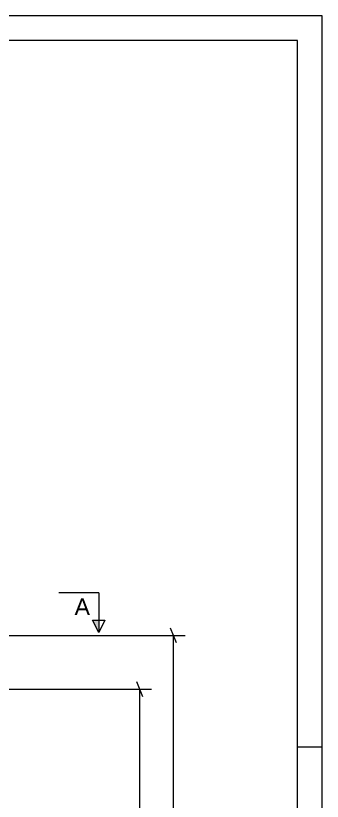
# Model space of a CAD drawing. Header units: millimetres. Extents: x 0 to 841, y 0 to 594.
# Drawn here: x 779.3 to 841, y 436.1 to 594 of the extents above; entities that cross this region are included whole.
import ezdxf

# ---------------------------------------------------------------- set-up
doc = ezdxf.new("R2010")
doc.units = ezdxf.units.MM
doc.styles.add('Arial', font='ARIAL.TTF', dxfattribs={"height": 0.2})
doc.styles.add('Arial Narrow', font='ARIALN.TTF', dxfattribs={"height": 0.2})

# ---------------------------------------------------------------- blocks, each defined once
blk = doc.blocks.new('Unknown-814748569-1133')
at = {"color": 5, "linetype": 'Continuous'}
for p, q in [((841, 594), (0, 594)), ((841, 0), (841, 594)), ((836, 589), (5, 589)), ((836, 5), (836, 589)), ((841, 447), (836, 447))]:
    blk.add_line(p, q, dxfattribs=at)
blk = doc.blocks.new('StraightDimension-814748569-3698 - 3014')
at = {"color": 7, "linetype": 'Continuous'}
for p, q in [((804.88, 457.14), (803.68, 460.14)), ((764.97, 458.64), (806.68, 458.64)), ((804.28, 332.78), (804.28, 458.64)), ((803.68, 334.28), (804.88, 331.28)), ((786.59, 332.78), (806.68, 332.78))]:
    blk.add_line(p, q, dxfattribs=at)
at = {"color": 0}
blk.add_wipeout([(803.53, 399.97), (799.33, 399.97), (799.33, 391.46), (803.53, 391.46)], dxfattribs=at)
at = {"color": 3, "style": 'Arial Narrow'}
blk.add_text('3147', height=2.863, rotation=90.0002, dxfattribs=at).set_placement((802.93, 392.06))
blk = doc.blocks.new('StraightDimension-814748569-4037 - 3014')
at = {"color": 7, "linetype": 'Continuous'}
for p, q in [((763.33, 455.64), (763.33, 388.72)), ((784.95, 336.42), (784.95, 393.97)), ((764.83, 391.72), (761.83, 390.52)), ((783.45, 390.52), (786.45, 391.72)), ((763.33, 391.12), (784.95, 391.12))]:
    blk.add_line(p, q, dxfattribs=at)
at = {"color": 0}
blk.add_wipeout([(778.4, 391.87), (778.4, 396.07), (769.89, 396.07), (769.89, 391.87)], dxfattribs=at)
at = {"color": 3, "style": 'Arial Narrow'}
blk.add_text('1431', height=2.863, dxfattribs=at).set_placement((770.49, 392.47))
blk = doc.blocks.new('StraightDimension-814748569-3628 - 3014')
at = {"color": 7, "linetype": 'Continuous'}
for p, q in [((811.65, 467.94), (810.45, 470.94)), ((761.66, 469.44), (813.45, 469.44)), ((811.05, 325.04), (811.05, 469.44)), ((810.45, 326.54), (811.65, 323.54)), ((675.5, 325.04), (813.45, 325.04))]:
    blk.add_line(p, q, dxfattribs=at)
at = {"color": 0}
blk.add_wipeout([(810.3, 401.5), (806.1, 401.5), (806.1, 392.98), (810.3, 392.98)], dxfattribs=at)
at = {"color": 3, "style": 'Arial Narrow'}
blk.add_text('3610', height=2.863, rotation=90.0002, dxfattribs=at).set_placement((809.7, 393.58))
blk = doc.blocks.new('SectionMark-814748569-4776 - 3014')
at = {"linetype": 'Continuous'}
blk.add_hatch(color=6, dxfattribs=at).paths.add_polyline_path([(794.78, 472.54), (796.03, 472.54), (796.03, 470.04)])
at = {"color": 6, "linetype": 'Continuous'}
for p, q in [((796.03, 478.04), (788.03, 478.04)), ((796.03, 478.04), (796.03, 470.04)), ((794.78, 472.54), (797.28, 472.54)), ((796.03, 470.04), (794.78, 472.54)), ((797.28, 472.54), (796.03, 470.04))]:
    blk.add_line(p, q, dxfattribs=at)
at = {"color": 0, "linetype": 'Continuous'}
blk.add_wipeout([(794.28, 473.54), (794.28, 477.04), (791.17, 477.04), (791.17, 473.54)], dxfattribs=at)
at = {"color": 3, "linetype": 'Continuous', "style": 'Arial'}
blk.add_text('A', height=3.34, dxfattribs=at).set_placement((791.17, 473.54))

msp = doc.modelspace()

# ---------------------------------------------------------------- block references
msp.add_blockref('Unknown-814748569-1133', (0, 0))

# ---------------------------------------------------------------- next in the draw order: block references
msp.add_blockref('StraightDimension-814748569-3698 - 3014', (0, 0))

# ---------------------------------------------------------------- next in the draw order: block references
msp.add_blockref('StraightDimension-814748569-4037 - 3014', (0, 0))

# ---------------------------------------------------------------- next in the draw order: block references
msp.add_blockref('StraightDimension-814748569-3628 - 3014', (0, 0))

# ---------------------------------------------------------------- next in the draw order: block references
msp.add_blockref('SectionMark-814748569-4776 - 3014', (0, 0))

doc.saveas('drawing.dxf')
